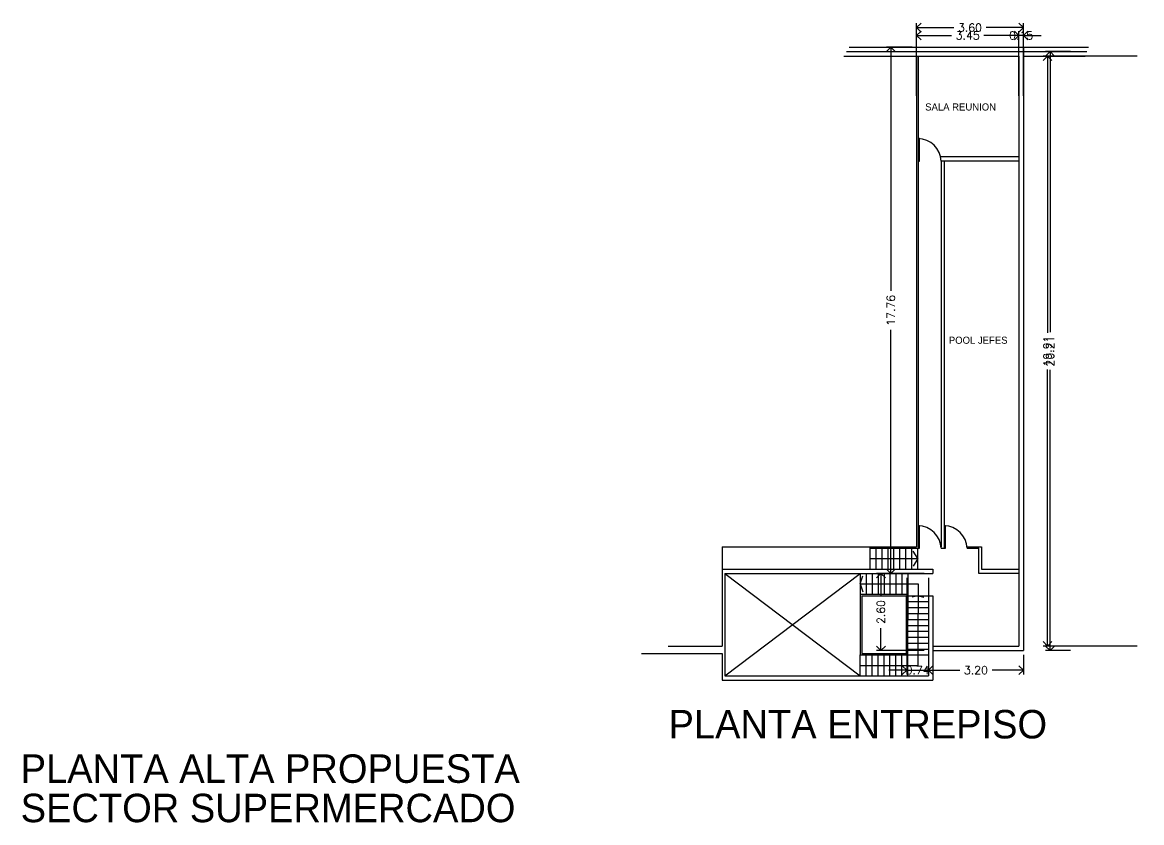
# Model space of a CAD drawing. Extents: x 26 to 214, y -151 to 101.
# Drawn here: x 29.59 to 67.34, y 74.47 to 101.47 of the extents above; entities that cross this region are included whole.
import ezdxf

# ---------------------------------------------------------------- set-up
doc = ezdxf.new("R2010")
doc.units = 0
doc.header["$LTSCALE"] = 10
doc.header["$MEASUREMENT"] = 0
doc.linetypes.add('CENTER', pattern=[2, 1.25, -0.25, 0.25, -0.25])
doc.layers.get('0').update_dxf_attribs({"linetype": 'CONTINUOUS'})
doc.layers.get('DEFPOINTS').update_dxf_attribs({"linetype": 'CONTINUOUS'})
for name, color, linetype in [('00-AUX', 1, 'CONTINUOUS'), ('00-COTAS-PARCIALES', 1, 'CONTINUOUS'), ('00-ESCAL', 1, 'CONTINUOUS'), ('00-M-A-300', 6, 'CONTINUOUS'), ('00-TEXTOS', 4, 'CONTINUOUS'), ('ARQUITECTUR-CARP-HOJAS-PUERTAS', 3, 'CONTINUOUS'), ('ARQUITECTURA-CARP-MANO-ABRIR', 1, 'CONTINUOUS'), ('EJE-MEDIANERA-PA', 1, 'CENTER'), ('MURO-VISTO', 9, 'CONTINUOUS'), ('SUPERF-EX-POLI', 2, 'CONTINUOUS'), ('SUPERF-PROP-POLI', 1, 'CONTINUOUS')]:
    doc.layers.add(name, color=color, linetype=linetype)
doc.styles.add('ROMANS', font='romans.shx')
doc.styles.add('TECHNICLIGHT', font='tel_____.pfb')
doc.dimstyles.new('COTA1502', dxfattribs={"dimscale": 1.5, "dimtxt": 0.18, "dimasz": 0.2, "dimexe": 0.1, "dimexo": 0.1, "dimgap": 0.09, "dimtad": 0, "dimzin": 0, "dimdsep": 46, "dimtxsty": 'ROMANS', "dimblk": 'OPEN90', "dimcen": 0.1, "dimclrd": 256, "dimclre": 256, "dimclrt": 2, "dimadec": 0, "dimazin": 0, "dimtfac": 1, "dimtix": 1, "dimtmove": 2, "dimatfit": 3, "dimldrblk": 'OPEN90', "dimfxl": 0, "dimtolj": 1, "dimtzin": 0, "dimarcsym": 0})

# ---------------------------------------------------------------- blocks, each defined once
blk = doc.blocks.new('_Open90')
at = {"color": 0, "linetype": 'ByBlock', "lineweight": -2}
for p, q in [((0, 0), (-1, 0)), ((-0.5, 0.5), (0, 0)), ((0, 0), (-0.5, -0.5))]:
    blk.add_line(p, q, dxfattribs=at)
blk = doc.blocks.new('*D70')
at = {"layer": 'DEFPOINTS', "color": 0, "transparency": 16777216}
for p in [(64.255, 100.481), (65.093, 100.481), (65.093, 80.275)]:
    blk.add_point(p, dxfattribs=at)
at = {"layer": 'SUPERF-EX-POLI', "lineweight": -2, "transparency": 16777216}
for p, q in [((64.943, 100.481), (64.105, 100.481)), ((64.255, 100.181), (64.255, 91.014)), ((64.255, 80.575), (64.255, 89.742)), ((64.943, 80.275), (64.105, 80.275))]:
    blk.add_line(p, q, dxfattribs=at)
at = {"layer": 'SUPERF-EX-POLI', "lineweight": -2, "transparency": 16777216, "xscale": 0.3, "yscale": 0.3, "zscale": 0.3}
for p, rotation in [((64.255, 100.481), 90), ((64.255, 80.275), 270)]:
    blk.add_blockref('_Open90', p, dxfattribs=dict(at, rotation=rotation))
at = {"layer": 'SUPERF-EX-POLI', "color": 2, "transparency": 16777216, "insert": (64.255, 90.378), "char_height": 0.27, "attachment_point": 5, "rotation": 90, "style": 'ROMANS'}
blk.add_mtext('\\A1;20.21', dxfattribs=at)
blk = doc.blocks.new('*D67')
at = {"layer": '00-COTAS-PARCIALES', "lineweight": -2, "transparency": 16777216}
for p, q in [((67.194, 100.331), (64.02, 100.331)), ((64.17, 100.031), (64.17, 90.995)), ((64.17, 80.725), (64.17, 89.761)), ((67.194, 80.425), (64.02, 80.425))]:
    blk.add_line(p, q, dxfattribs=at)
at = {"layer": 'DEFPOINTS', "color": 0, "transparency": 16777216}
for p in [(67.344, 100.331), (64.17, 80.425), (67.344, 80.425)]:
    blk.add_point(p, dxfattribs=at)
at = {"layer": '00-COTAS-PARCIALES', "lineweight": -2, "transparency": 16777216, "xscale": 0.3, "yscale": 0.3, "zscale": 0.3}
for p, rotation in [((64.17, 100.331), 90), ((64.17, 80.425), 270)]:
    blk.add_blockref('_Open90', p, dxfattribs=dict(at, rotation=rotation))
at = {"layer": '00-COTAS-PARCIALES', "color": 2, "transparency": 16777216, "insert": (64.17, 90.378), "char_height": 0.27, "attachment_point": 5, "rotation": 90, "style": 'ROMANS'}
blk.add_mtext('\\A1;19.91', dxfattribs=at)
blk = doc.blocks.new('*D69')
at = {"layer": '00-COTAS-PARCIALES', "lineweight": -2, "transparency": 16777216}
for p, q in [((62.905, 101.025), (62.605, 101.025)), ((63.205, 98.985), (63.205, 101.175)), ((63.355, 101.025), (63.205, 101.025)), ((63.355, 98.985), (63.355, 101.175)), ((63.655, 101.025), (63.955, 101.025))]:
    blk.add_line(p, q, dxfattribs=at)
at = {"layer": 'DEFPOINTS', "color": 0, "transparency": 16777216}
for p in [(63.205, 101.025), (63.205, 98.835), (63.355, 98.835)]:
    blk.add_point(p, dxfattribs=at)
at = {"layer": '00-COTAS-PARCIALES', "lineweight": -2, "transparency": 16777216, "xscale": 0.3, "yscale": 0.3, "zscale": 0.3}
blk.add_blockref('_Open90', (63.205, 101.025), dxfattribs=at)
at = {"layer": '00-COTAS-PARCIALES', "lineweight": -2, "transparency": 16777216, "xscale": 0.3, "yscale": 0.3, "zscale": 0.3, "rotation": 180}
blk.add_blockref('_Open90', (63.355, 101.025), dxfattribs=at)
at = {"layer": '00-COTAS-PARCIALES', "color": 2, "transparency": 16777216, "insert": (63.28, 101.025), "char_height": 0.27, "attachment_point": 5, "style": 'ROMANS'}
blk.add_mtext('\\A1;0.15', dxfattribs=at)
blk = doc.blocks.new('*D68')
at = {"layer": '00-COTAS-PARCIALES', "lineweight": -2, "transparency": 16777216}
for p, q in [((59.755, 98.985), (59.755, 101.175)), ((60.055, 101.025), (60.933, 101.025)), ((62.905, 101.025), (62.026, 101.025)), ((63.205, 98.985), (63.205, 101.175))]:
    blk.add_line(p, q, dxfattribs=at)
at = {"layer": 'DEFPOINTS', "color": 0, "transparency": 16777216}
for p in [(63.205, 101.025), (59.755, 98.835), (63.205, 98.835)]:
    blk.add_point(p, dxfattribs=at)
at = {"layer": '00-COTAS-PARCIALES', "lineweight": -2, "transparency": 16777216, "xscale": 0.3, "yscale": 0.3, "zscale": 0.3, "rotation": 180}
blk.add_blockref('_Open90', (59.755, 101.025), dxfattribs=at)
at = {"layer": '00-COTAS-PARCIALES', "lineweight": -2, "transparency": 16777216, "xscale": 0.3, "yscale": 0.3, "zscale": 0.3}
blk.add_blockref('_Open90', (63.205, 101.025), dxfattribs=at)
at = {"layer": '00-COTAS-PARCIALES', "color": 2, "transparency": 16777216, "insert": (61.48, 101.025), "char_height": 0.27, "attachment_point": 5, "style": 'ROMANS'}
blk.add_mtext('\\A1;3.45', dxfattribs=at)
blk = doc.blocks.new('*D71')
at = {"layer": 'DEFPOINTS', "color": 0, "transparency": 16777216}
for p in [(60.156, 80.275), (63.355, 80.275), (63.355, 79.613)]:
    blk.add_point(p, dxfattribs=at)
at = {"layer": 'SUPERF-EX-POLI', "lineweight": -2, "transparency": 16777216}
for p, q in [((60.156, 80.125), (60.156, 79.463)), ((63.355, 80.125), (63.355, 79.463)), ((60.456, 79.613), (61.209, 79.613)), ((63.055, 79.613), (62.302, 79.613))]:
    blk.add_line(p, q, dxfattribs=at)
at = {"layer": 'SUPERF-EX-POLI', "lineweight": -2, "transparency": 16777216, "xscale": 0.3, "yscale": 0.3, "zscale": 0.3, "rotation": 180}
blk.add_blockref('_Open90', (60.156, 79.613), dxfattribs=at)
at = {"layer": 'SUPERF-EX-POLI', "lineweight": -2, "transparency": 16777216, "xscale": 0.3, "yscale": 0.3, "zscale": 0.3}
blk.add_blockref('_Open90', (63.355, 79.613), dxfattribs=at)
at = {"layer": 'SUPERF-EX-POLI', "color": 2, "transparency": 16777216, "insert": (61.755, 79.613), "char_height": 0.27, "attachment_point": 5, "style": 'ROMANS'}
blk.add_mtext('\\A1;3.20', dxfattribs=at)
blk = doc.blocks.new('*D72')
at = {"layer": 'DEFPOINTS', "color": 0, "transparency": 16777216}
for p in [(60.156, 82.875), (58.551, 80.275), (60.156, 80.275)]:
    blk.add_point(p, dxfattribs=at)
at = {"layer": 'SUPERF-EX-POLI', "lineweight": -2, "transparency": 16777216}
for p, q in [((60.006, 82.875), (58.401, 82.875)), ((58.551, 82.575), (58.551, 82.121)), ((58.551, 80.575), (58.551, 81.029)), ((60.006, 80.275), (58.401, 80.275))]:
    blk.add_line(p, q, dxfattribs=at)
at = {"layer": 'SUPERF-EX-POLI', "lineweight": -2, "transparency": 16777216, "xscale": 0.3, "yscale": 0.3, "zscale": 0.3}
for p, rotation in [((58.551, 82.875), 90), ((58.551, 80.275), 270)]:
    blk.add_blockref('_Open90', p, dxfattribs=dict(at, rotation=rotation))
at = {"layer": 'SUPERF-EX-POLI', "color": 2, "transparency": 16777216, "insert": (58.551, 81.575), "char_height": 0.27, "attachment_point": 5, "rotation": 90, "style": 'ROMANS'}
blk.add_mtext('\\A1;2.60', dxfattribs=at)
blk = doc.blocks.new('*D73')
at = {"layer": 'DEFPOINTS', "color": 0, "transparency": 16777216}
for p in [(59.42, 82.875), (60.156, 82.875), (60.156, 79.613)]:
    blk.add_point(p, dxfattribs=at)
at = {"layer": 'SUPERF-EX-POLI', "lineweight": -2, "transparency": 16777216}
for p, q in [((59.42, 82.725), (59.42, 79.463)), ((60.156, 82.725), (60.156, 79.463)), ((59.12, 79.613), (58.82, 79.613)), ((59.42, 79.613), (60.156, 79.613)), ((60.456, 79.613), (60.756, 79.613))]:
    blk.add_line(p, q, dxfattribs=at)
at = {"layer": 'SUPERF-EX-POLI', "lineweight": -2, "transparency": 16777216, "xscale": 0.3, "yscale": 0.3, "zscale": 0.3}
blk.add_blockref('_Open90', (59.42, 79.613), dxfattribs=at)
at = {"layer": 'SUPERF-EX-POLI', "lineweight": -2, "transparency": 16777216, "xscale": 0.3, "yscale": 0.3, "zscale": 0.3, "rotation": 180}
blk.add_blockref('_Open90', (60.156, 79.613), dxfattribs=at)
at = {"layer": 'SUPERF-EX-POLI', "color": 2, "transparency": 16777216, "insert": (59.788, 79.613), "char_height": 0.27, "attachment_point": 5, "style": 'ROMANS'}
blk.add_mtext('\\A1;0.74', dxfattribs=at)
blk = doc.blocks.new('*D74')
at = {"layer": 'DEFPOINTS', "color": 0, "transparency": 16777216}
for p in [(58.886, 100.631), (59.755, 100.631), (59.755, 82.875)]:
    blk.add_point(p, dxfattribs=at)
at = {"layer": 'SUPERF-EX-POLI', "lineweight": -2, "transparency": 16777216}
for p, q in [((59.605, 100.631), (58.736, 100.631)), ((58.886, 100.331), (58.886, 92.409)), ((58.886, 83.175), (58.886, 91.097)), ((59.605, 82.875), (58.736, 82.875))]:
    blk.add_line(p, q, dxfattribs=at)
at = {"layer": 'SUPERF-EX-POLI', "lineweight": -2, "transparency": 16777216, "xscale": 0.3, "yscale": 0.3, "zscale": 0.3}
for p, rotation in [((58.886, 100.631), 90), ((58.886, 82.875), 270)]:
    blk.add_blockref('_Open90', p, dxfattribs=dict(at, rotation=rotation))
at = {"layer": 'SUPERF-EX-POLI', "color": 2, "transparency": 16777216, "insert": (58.886, 91.753), "char_height": 0.27, "attachment_point": 5, "rotation": 90, "style": 'ROMANS'}
blk.add_mtext('\\A1;17.76', dxfattribs=at)
blk = doc.blocks.new('*D75')
at = {"layer": 'DEFPOINTS', "color": 0, "transparency": 16777216}
for p in [(63.355, 101.289), (59.755, 100.631), (63.355, 100.631)]:
    blk.add_point(p, dxfattribs=at)
at = {"layer": 'SUPERF-EX-POLI', "lineweight": -2, "transparency": 16777216}
for p, q in [((59.755, 100.781), (59.755, 101.439)), ((60.055, 101.289), (61.008, 101.289)), ((63.055, 101.289), (62.101, 101.289)), ((63.355, 100.781), (63.355, 101.439))]:
    blk.add_line(p, q, dxfattribs=at)
at = {"layer": 'SUPERF-EX-POLI', "lineweight": -2, "transparency": 16777216, "xscale": 0.3, "yscale": 0.3, "zscale": 0.3, "rotation": 180}
blk.add_blockref('_Open90', (59.755, 101.289), dxfattribs=at)
at = {"layer": 'SUPERF-EX-POLI', "lineweight": -2, "transparency": 16777216, "xscale": 0.3, "yscale": 0.3, "zscale": 0.3}
blk.add_blockref('_Open90', (63.355, 101.289), dxfattribs=at)
at = {"layer": 'SUPERF-EX-POLI', "color": 2, "transparency": 16777216, "insert": (61.555, 101.289), "char_height": 0.27, "attachment_point": 5, "style": 'ROMANS'}
blk.add_mtext('\\A1;3.60', dxfattribs=at)

msp = doc.modelspace()

# ---------------------------------------------------------------- linework, layer by layer
at = {"layer": '00-AUX', "linetype": 'CENTER'}
for p, q in [((53.291, 82.875), (57.856, 79.425)), ((53.291, 79.425), (57.856, 82.875))]:
    msp.add_line(p, q, dxfattribs=at)
at = {"layer": '00-ESCAL'}
for p, q in [((58.191, 83.025), (58.191, 83.775)), ((58.191, 83.725), (59.805, 83.725)), ((58.391, 83.025), (58.391, 83.725)), ((58.591, 83.025), (58.591, 83.725)), ((58.791, 83.025), (58.791, 83.725)), ((58.991, 83.025), (58.991, 83.725)), ((59.191, 83.025), (59.191, 83.725)), ((59.391, 83.025), (59.391, 83.725)), ((59.591, 83.025), (59.591, 83.725)), ((59.791, 83.375), (59.633, 83.626)), ((59.791, 83.025), (59.791, 83.725)), ((58.191, 83.375), (59.791, 83.375)), ((59.791, 83.375), (59.633, 83.124)), ((57.856, 82.875), (57.856, 80.125)), ((57.856, 82.525), (57.94, 82.792)), ((58.056, 82.875), (58.056, 82.175)), ((58.256, 82.875), (58.256, 82.175)), ((58.456, 82.875), (58.456, 82.175)), ((58.656, 82.875), (58.656, 82.175)), ((58.856, 82.875), (58.856, 82.175)), ((59.056, 82.875), (59.056, 82.175)), ((59.256, 82.875), (59.256, 82.175)), ((59.456, 82.875), (59.456, 82.175)), ((57.856, 82.525), (59.806, 82.525)), ((57.856, 82.525), (57.94, 82.259)), ((59.806, 82.525), (59.806, 81.526)), ((57.856, 82.175), (59.456, 82.175)), ((57.906, 82.125), (57.906, 80.175)), ((57.906, 82.125), (59.406, 82.125)), ((59.406, 82.125), (59.406, 80.175)), ((59.456, 82.175), (59.456, 81.339)), ((59.456, 82.125), (60.156, 82.125)), ((59.806, 82.125), (59.61, 82.075)), ((59.806, 82.125), (60.002, 82.075)), ((59.456, 81.925), (60.156, 81.925)), ((59.456, 81.725), (60.156, 81.725)), ((59.456, 81.525), (60.156, 81.525)), ((59.456, 80.125), (59.456, 81.339)), ((59.456, 81.325), (60.156, 81.325)), ((59.806, 79.775), (59.806, 81.526)), ((59.456, 81.125), (60.156, 81.125)), ((59.456, 80.925), (60.156, 80.925)), ((59.456, 80.725), (60.156, 80.725)), ((59.456, 80.525), (60.156, 80.525)), ((57.856, 80.125), (60.156, 80.125)), ((57.856, 79.425), (57.856, 80.125)), ((57.906, 80.175), (59.406, 80.175)), ((58.056, 79.425), (58.056, 80.125)), ((58.256, 79.425), (58.256, 80.125)), ((58.456, 79.425), (58.456, 80.125)), ((58.656, 79.425), (58.656, 80.125)), ((58.856, 79.425), (58.856, 80.125)), ((59.056, 79.425), (59.056, 80.125)), ((59.256, 79.425), (59.256, 80.125)), ((59.456, 80.325), (60.156, 80.325)), ((59.456, 79.425), (59.456, 80.125)), ((57.856, 79.775), (59.806, 79.775))]:
    msp.add_line(p, q, dxfattribs=at)
at = {"layer": '00-M-A-300'}
for p, q in [((57.477, 100.631), (63.355, 100.631)), ((63.355, 100.631), (63.355, 80.275)), ((57.303, 100.331), (59.755, 100.331)), ((59.755, 100.331), (63.205, 100.331)), ((59.755, 100.331), (59.755, 83.775)), ((59.805, 100.331), (59.805, 83.725)), ((63.205, 100.331), (63.205, 80.425)), ((59.85, 96.785), (59.805, 96.785)), ((63.205, 96.935), (60.564, 96.935)), ((63.205, 96.785), (60.585, 96.785)), ((60.585, 96.785), (60.585, 83.775)), ((60.683, 96.785), (60.683, 83.775)), ((53.191, 83.775), (56.491, 83.775)), ((53.191, 83.775), (53.191, 80.425)), ((56.491, 83.775), (59.755, 83.775)), ((59.805, 83.725), (59.85, 83.725)), ((60.585, 83.725), (60.728, 83.725)), ((61.46, 83.775), (61.946, 83.775)), ((61.463, 83.725), (61.858, 83.725)), ((61.858, 82.875), (61.858, 83.725)), ((61.946, 83.775), (61.946, 83.025)), ((53.191, 83.025), (60.306, 83.025)), ((53.291, 82.875), (53.291, 79.425)), ((53.291, 82.875), (60.156, 82.875)), ((60.156, 82.875), (60.306, 82.875)), ((60.306, 83.025), (60.306, 82.875)), ((63.205, 82.875), (61.858, 82.875)), ((61.946, 83.025), (63.205, 83.025)), ((60.156, 82.125), (60.156, 79.425)), ((60.156, 82.125), (60.306, 82.125)), ((60.306, 82.125), (60.306, 79.275)), ((51.373, 80.425), (53.191, 80.425)), ((60.306, 80.425), (63.205, 80.425)), ((50.477, 80.175), (53.191, 80.175)), ((53.191, 80.175), (53.191, 79.275)), ((60.306, 80.275), (63.355, 80.275)), ((53.291, 79.425), (60.156, 79.425)), ((53.191, 79.275), (60.306, 79.275))]:
    msp.add_line(p, q, dxfattribs=at)
at = {"layer": 'ARQUITECTUR-CARP-HOJAS-PUERTAS'}
for points in [[(59.805, 96.785), (59.85, 96.785), (59.85, 97.545), (59.805, 97.545), (59.805, 96.785)], [(59.805, 83.725), (59.85, 83.725), (59.85, 84.485), (59.805, 84.485), (59.805, 83.725)], [(60.683, 83.725), (60.728, 83.725), (60.728, 84.485), (60.683, 84.485), (60.683, 83.725)]]:
    msp.add_lwpolyline(points, dxfattribs=at)
at = {"layer": 'ARQUITECTURA-CARP-MANO-ABRIR'}
for centre in [(59.79, 96.75), (59.79, 83.69), (60.669, 83.69)]:
    msp.add_arc(centre, 0.795, 2.5399, 88.9482, dxfattribs=at)
at = {"layer": 'EJE-MEDIANERA-PA'}
msp.add_line((57.39, 100.481), (65.493, 100.481), dxfattribs=at)
at = {"layer": 'MURO-VISTO'}
for p, q in [((63.355, 100.631), (65.549, 100.631)), ((63.355, 100.331), (65.437, 100.331))]:
    msp.add_line(p, q, dxfattribs=at)

# ---------------------------------------------------------------- texts
at = {"layer": '00-TEXTOS', "style": 'TECHNICLIGHT'}
for s, height, p in [('SALA REUNION', 0.24, (60.044, 98.493)), ('POOL JEFES', 0.24, (60.842, 90.624)), ('PLANTA ENTREPISO', 0.96, (51.387, 77.31))]:
    msp.add_text(s, height=height, dxfattribs=at).set_placement(p)
at = {"layer": 'SUPERF-PROP-POLI', "style": 'TECHNICLIGHT'}
for s, p in [('PLANTA ALTA PROPUESTA', (29.533, 75.812, -28.9)), ('SECTOR SUPERMERCADO', (29.533, 74.484, -28.9))]:
    msp.add_text(s, height=0.96, dxfattribs=at).set_placement(p)

# ---------------------------------------------------------------- dimensions: what is measured, and where the dimension line sits
at = {"layer": '00-COTAS-PARCIALES'}
for p1, picture, middle in [((59.755, 98.835), '*D68', (61.48, 101.025)), ((63.355, 98.835), '*D69', (63.28, 101.025))]:
    dim = msp.add_linear_dim(base=(63.205, 101.025), p1=p1, p2=(63.205, 98.835), dimstyle='COTA1502', dxfattribs=at)
    dim.commit()
    dim.dimension.update_dxf_attribs({"geometry": picture, "text_midpoint": middle})
dim = msp.add_linear_dim(base=(64.17, 80.425), p1=(67.344, 100.331), p2=(67.344, 80.425), angle=90, dimstyle='COTA1502', dxfattribs=at)
dim.commit()
dim.dimension.update_dxf_attribs({"geometry": '*D67', "text_midpoint": (64.17, 90.378)})
at = {"layer": 'SUPERF-EX-POLI'}
for base, p1, p2, picture, middle in [((63.355, 101.289), (59.755, 100.631), (63.355, 100.631), '*D75', (61.555, 101.289)), ((60.156, 79.613), (59.42, 82.875), (60.156, 82.875), '*D73', (59.788, 79.613)), ((63.355, 79.613), (60.156, 80.275), (63.355, 80.275), '*D71', (61.755, 79.613))]:
    dim = msp.add_linear_dim(base=base, p1=p1, p2=p2, dimstyle='COTA1502', dxfattribs=at)
    dim.commit()
    dim.dimension.update_dxf_attribs({"geometry": picture, "text_midpoint": middle})
for base, p1, p2, picture, middle in [((58.886, 100.631), (59.755, 82.875), (59.755, 100.631), '*D74', (58.886, 91.753)), ((64.255, 100.481), (65.093, 80.275), (65.093, 100.481), '*D70', (64.255, 90.378)), ((58.551, 80.275), (60.156, 82.875), (60.156, 80.275), '*D72', (58.551, 81.575))]:
    dim = msp.add_linear_dim(base=base, p1=p1, p2=p2, angle=90, dimstyle='COTA1502', dxfattribs=at)
    dim.commit()
    dim.dimension.update_dxf_attribs({"geometry": picture, "text_midpoint": middle})

doc.saveas('drawing.dxf')
